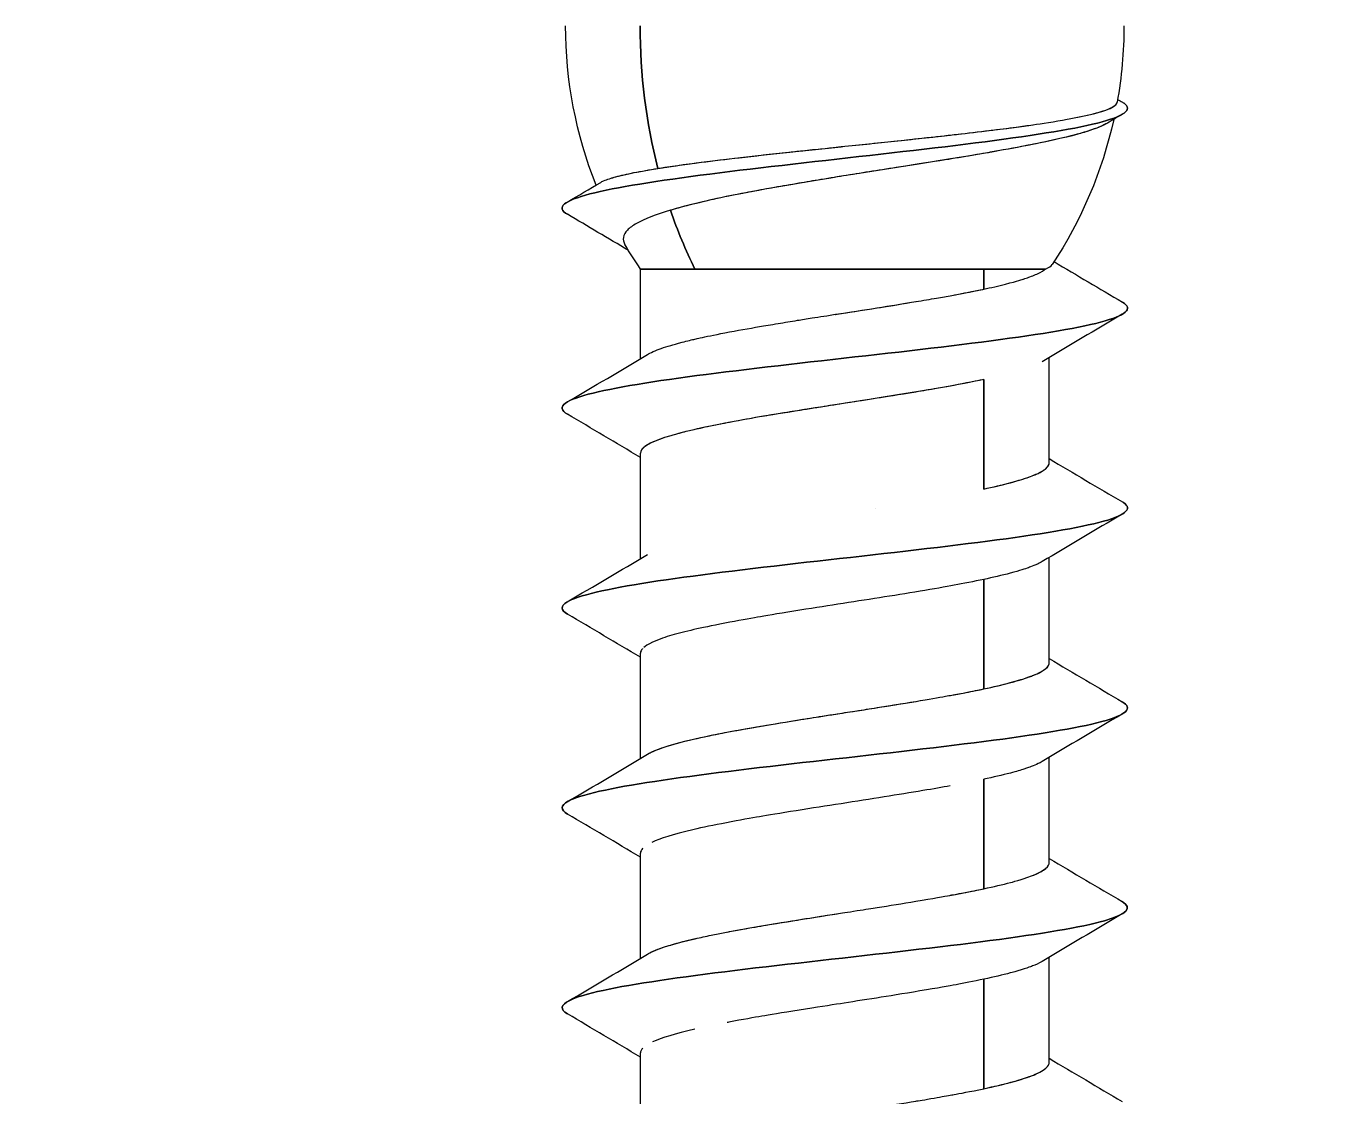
# Model space of a CAD drawing. Header units: inches. Extents: x 10 to 190, y 5 to 37.
# Drawn here: x 60.968 to 61.688, y 23.429 to 24.022 of the extents above; entities that cross this region are included whole.
import ezdxf
from ezdxf import colors
from ezdxf.entities.mleader import LeaderData, LeaderLine
from ezdxf.math import Vec2, Vec3

# ---------------------------------------------------------------- set-up
doc = ezdxf.new("R2010")
doc.units = ezdxf.units.IN
doc.header["$MEASUREMENT"] = 0
doc.styles.add('Tahoma', font='tahoma.ttf')

msp = doc.modelspace()

# ---------------------------------------------------------------- linework, layer by layer
at = {"color": 0, "linetype": 'Continuous', "lineweight": 0, "extrusion": (-1, 6.12323e-17, 0)}
for p, q in [((61.30964, 23.88742), (61.50032, 23.88742)), ((61.30964, 23.83761), (61.30964, 23.88742)), ((61.33992, 23.88742), (61.30964, 23.88742)), ((61.53459, 23.88742), (61.33992, 23.88742)), ((61.50032, 23.87624), (61.50032, 23.88742)), ((61.50032, 23.88742), (61.50032, 23.87624)), ((61.50032, 23.88742), (61.53459, 23.88742)), ((61.53663, 23.77979), (61.53663, 23.83828)), ((61.50032, 23.76524), (61.50032, 23.82606)), ((61.50032, 23.82606), (61.50032, 23.76524)), ((61.30964, 23.72661), (61.30964, 23.78509)), ((61.53663, 23.66878), (61.53663, 23.72728)), ((61.50032, 23.65424), (61.50032, 23.71506)), ((61.50032, 23.71506), (61.50032, 23.65424)), ((61.30964, 23.61562), (61.30964, 23.67409)), ((61.53663, 23.55778), (61.53663, 23.61628)), ((61.50032, 23.54325), (61.50032, 23.60406)), ((61.50032, 23.60406), (61.50032, 23.54325)), ((61.30964, 23.50462), (61.30964, 23.56309)), ((61.53663, 23.44678), (61.53663, 23.50527)), ((61.50032, 23.43225), (61.50032, 23.49306)), ((61.50032, 23.49306), (61.50032, 23.43225)), ((61.30964, 23.39362), (61.30964, 23.4521))]:
    msp.add_line(p, q, dxfattribs=at)
msp.add_circle((60.22425, 27.66838), 6.76088)
at = {"color": 0, "linetype": 'Continuous', "lineweight": 0, "extrusion": (0, 0, -1)}
for centre, start, end in [((-61.50846, 24.02242), 338.41063, 0), ((-61.33781, 24.02242), 180, 190.16471), ((-61.33781, 24.02242), 192.47295, 213.47836), ((-61.50846, 24.02242), 325.82437, 329.66757)]:
    msp.add_arc(centre, 0.24033, start, end, dxfattribs=at)
for start_param, end_param in [(-1.906306, -1.570796), (-2.167274, -2.010951)]:
    msp.add_ellipse((61.48569, 24.02242), major_axis=(0, 0.24033), ratio=0.733138, start_param=start_param, end_param=end_param, dxfattribs=at)
at = {"color": 0, "linetype": 'Continuous', "lineweight": 0}
for start_param, end_param in [(-1.570796, -1.235287), (-1.130641, -0.974319)]:
    msp.add_ellipse((61.48569, 24.02242), major_axis=(0, -0.24033), ratio=0.733138, start_param=start_param, end_param=end_param, dxfattribs=at)
for points, knots in [([(61.2691, 23.91779), (61.26583, 23.91971), (61.26526, 23.92164), (61.27193, 23.92725), (61.28678, 23.93093), (61.33192, 23.9383), (61.36209, 23.94199), (61.42648, 23.94936), (61.46054, 23.95305), (61.51978, 23.96042), (61.54481, 23.9641), (61.57644, 23.97147), (61.58295, 23.97516), (61.57853, 23.97925), (61.57796, 23.97966), (61.57727, 23.98007)], [0.9754835, 0.9754835, 0.9754835, 0.9754835, 0.97744693, 0.97744693, 0.98120578, 0.98120578, 0.98496462, 0.98496462, 0.98872347, 0.98872347, 0.99248231, 0.99248231, 0.99624116, 0.99624116, 0.99665651, 0.99665651, 0.99665651, 0.99665651]), ([(61.57727, 23.98007), (61.57796, 23.97966), (61.57853, 23.97925), (61.58295, 23.97516), (61.57644, 23.97147), (61.54481, 23.9641), (61.51978, 23.96042), (61.46054, 23.95305), (61.42648, 23.94936), (61.36209, 23.94199), (61.33192, 23.9383), (61.28678, 23.93093), (61.27193, 23.92725), (61.26526, 23.92164), (61.26583, 23.91971), (61.2691, 23.91779)], [-0.99665651, -0.99665651, -0.99665651, -0.99665651, -0.99624116, -0.99624116, -0.99248231, -0.99248231, -0.98872347, -0.98872347, -0.98496462, -0.98496462, -0.98120578, -0.98120578, -0.97744693, -0.97744693, -0.9754835, -0.9754835, -0.9754835, -0.9754835]), ([(61.31932, 23.94329), (61.31968, 23.94335), (61.32006, 23.94341), (61.32047, 23.94347), (61.32263, 23.94381), (61.32555, 23.94426), (61.32943, 23.9448), (61.33422, 23.94548), (61.33805, 23.94598), (61.34053, 23.9463), (61.34847, 23.94733), (61.35681, 23.94833), (61.36526, 23.94931), (61.37371, 23.95029), (61.38286, 23.95131), (61.39259, 23.95236), (61.39351, 23.95246), (61.39483, 23.9526), (61.39655, 23.95278), (61.39909, 23.95305), (61.4025, 23.95341), (61.40683, 23.95386), (61.41497, 23.95471), (61.41987, 23.95521), (61.42139, 23.95537), (61.43172, 23.95644), (61.44142, 23.95744), (61.45032, 23.95838), (61.45461, 23.95883), (61.46431, 23.95986), (61.47848, 23.96144), (61.48033, 23.96165), (61.48286, 23.96193), (61.48605, 23.9623), (61.49084, 23.96284), (61.4971, 23.96356), (61.50447, 23.96446), (61.5138, 23.9656), (61.5214, 23.96661), (61.52754, 23.96749), (61.53265, 23.96823), (61.53945, 23.96925), (61.54666, 23.97056), (61.5493, 23.97104), (61.55183, 23.97153), (61.5542, 23.97203), (61.55669, 23.97255), (61.55901, 23.97307), (61.56112, 23.97361), (61.56613, 23.97488), (61.56882, 23.97589), (61.57047, 23.97666), (61.57237, 23.97754), (61.5739, 23.97857), (61.57429, 23.97974), (61.57432, 23.97983), (61.57435, 23.97992), (61.57436, 23.98001)], [0, 0, 0, 0, 0.004954, 0.004954, 0.004954, 0.03125, 0.03125, 0.03125, 0.0625, 0.0625, 0.0625, 0.125, 0.125, 0.125, 0.1875, 0.1875, 0.1875, 0.2001248, 0.2001248, 0.2001248, 0.21875, 0.21875, 0.21875, 0.25, 0.25, 0.25, 0.3125, 0.3125, 0.3125, 0.375, 0.375, 0.375, 0.3999377, 0.3999377, 0.3999377, 0.4375, 0.4375, 0.4375, 0.5, 0.5, 0.5, 0.5625, 0.5625, 0.5625, 0.5929762, 0.5929762, 0.5929762, 0.625, 0.625, 0.625, 0.6875, 0.6875, 0.6875, 0.75, 0.75, 0.75, 0.7537128, 0.7537128, 0.7537128, 0.7537128]), ([(61.54666, 23.97056), (61.55198, 23.97153), (61.55691, 23.97254), (61.56124, 23.97364), (61.56669, 23.97502), (61.57021, 23.97635), (61.57219, 23.97758), (61.57339, 23.97832), (61.57408, 23.97903), (61.57431, 23.9798)], [0.5633866, 0.5633866, 0.5633866, 0.5633866, 0.625, 0.625, 0.625, 0.7023924, 0.7023924, 0.7023924, 0.7491506, 0.7491506, 0.7491506, 0.7491506]), ([(61.31932, 23.94329), (61.32605, 23.94436), (61.33409, 23.94549), (61.34342, 23.94668), (61.35009, 23.94753), (61.35744, 23.9484), (61.36452, 23.94923), (61.37303, 23.95022), (61.3821, 23.95123), (61.39207, 23.9523), (61.40203, 23.95337), (61.41178, 23.95438), (61.42117, 23.95535), (61.4319, 23.95645), (61.44301, 23.9576), (61.4526, 23.95862), (61.46218, 23.95964), (61.4729, 23.96081), (61.48508, 23.96219), (61.49848, 23.96371), (61.50923, 23.96501), (61.51831, 23.96622), (61.52156, 23.96665), (61.5246, 23.96707), (61.52768, 23.96751)], [0, 0, 0, 0, 0.072901, 0.072901, 0.072901, 0.125, 0.125, 0.125, 0.1875, 0.1875, 0.1875, 0.25, 0.25, 0.25, 0.3214286, 0.3214286, 0.3214286, 0.3928571, 0.3928571, 0.3928571, 0.471468, 0.471468, 0.471468, 0.4996302, 0.4996302, 0.4996302, 0.4996302]), ([(61.56894, 23.96844), (61.56693, 23.96725), (61.56407, 23.96601), (61.56062, 23.9648), (61.55697, 23.96353), (61.55242, 23.96219), (61.5464, 23.96072), (61.54038, 23.95925), (61.53401, 23.9579), (61.52784, 23.95667), (61.52242, 23.95559), (61.51609, 23.95439), (61.50829, 23.953), (61.50723, 23.95281), (61.50614, 23.95262), (61.50472, 23.95237), (61.49508, 23.95068), (61.48733, 23.94941), (61.48244, 23.94861), (61.48132, 23.94843), (61.48035, 23.94827), (61.47893, 23.94805), (61.47129, 23.94682), (61.4621, 23.94538), (61.45172, 23.94376), (61.44135, 23.94213), (61.43188, 23.94064), (61.42237, 23.9391), (61.41285, 23.93757), (61.40359, 23.93603), (61.39517, 23.93459), (61.38675, 23.93316), (61.37778, 23.93159), (61.36834, 23.92979), (61.35496, 23.92724), (61.34388, 23.92475), (61.33546, 23.92256), (61.33201, 23.92167), (61.32898, 23.92082), (61.32629, 23.92002)], [0.315789, 0.315789, 0.315789, 0.315789, 0.375, 0.375, 0.375, 0.4375, 0.4375, 0.4375, 0.5, 0.5, 0.5, 0.5550015, 0.5550015, 0.5550015, 0.5625, 0.5625, 0.5625, 0.6134033, 0.6134033, 0.6134033, 0.625, 0.625, 0.625, 0.6875, 0.6875, 0.6875, 0.75, 0.75, 0.75, 0.8125, 0.8125, 0.8125, 0.875, 0.875, 0.875, 0.9636086, 0.9636086, 0.9636086, 1, 1, 1, 1]), ([(61.56894, 23.96844), (61.56711, 23.96736), (61.56437, 23.96609), (61.56015, 23.96464), (61.55735, 23.96368), (61.55458, 23.96287), (61.55216, 23.96221), (61.54965, 23.96152), (61.54754, 23.961), (61.54605, 23.96063), (61.53915, 23.95896), (61.53256, 23.95761), (61.52744, 23.95659), (61.52095, 23.9553), (61.51348, 23.95391), (61.50502, 23.95242), (61.50218, 23.95193), (61.4981, 23.95121), (61.49262, 23.95029), (61.48963, 23.94979), (61.48688, 23.94934), (61.48439, 23.94893), (61.48264, 23.94864), (61.48101, 23.94838), (61.47953, 23.94814), (61.46712, 23.94614), (61.45778, 23.9447), (61.45219, 23.94383), (61.44294, 23.94238), (61.43343, 23.94089), (61.42387, 23.93935), (61.41985, 23.9387), (61.41516, 23.93794), (61.40984, 23.93706), (61.40573, 23.93638), (61.40167, 23.9357), (61.39768, 23.93502), (61.3971, 23.93492), (61.39651, 23.93482), (61.39593, 23.93472), (61.39139, 23.93395), (61.38689, 23.93317), (61.38247, 23.93239), (61.37875, 23.93173), (61.37442, 23.93094), (61.3696, 23.93003), (61.36112, 23.92842), (61.35317, 23.92678), (61.34594, 23.92512), (61.34225, 23.92427), (61.33536, 23.92267), (61.3273, 23.92032), (61.32697, 23.92022), (61.32663, 23.92012), (61.32629, 23.92002)], [0.3150203, 0.3150203, 0.3150203, 0.3150203, 0.375, 0.375, 0.375, 0.4056357, 0.4056357, 0.4056357, 0.4375, 0.4375, 0.4375, 0.5, 0.5, 0.5, 0.5625, 0.5625, 0.5625, 0.59375, 0.59375, 0.59375, 0.6120792, 0.6120792, 0.6120792, 0.625, 0.625, 0.625, 0.6875, 0.6875, 0.6875, 0.75, 0.75, 0.75, 0.78125, 0.78125, 0.78125, 0.8085147, 0.8085147, 0.8085147, 0.8125, 0.8125, 0.8125, 0.84375, 0.84375, 0.84375, 0.875, 0.875, 0.875, 0.9375, 0.9375, 0.9375, 0.9975072, 0.9975072, 0.9975072, 1, 1, 1, 1]), ([(61.2876, 23.93553), (61.28801, 23.93578), (61.28854, 23.93605), (61.28923, 23.93636), (61.29118, 23.93723), (61.29364, 23.93799), (61.29606, 23.93865), (61.29868, 23.93935), (61.30199, 23.94013), (61.30623, 23.94097), (61.31008, 23.94174), (61.31444, 23.94251), (61.31932, 23.94329)], [0.8276654, 0.8276654, 0.8276654, 0.8276654, 0.8392857, 0.8392857, 0.8392857, 0.8928571, 0.8928571, 0.8928571, 0.9464286, 0.9464286, 0.9464286, 1, 1, 1, 1]), ([(61.29325, 23.93783), (61.29339, 23.93787), (61.29353, 23.93792), (61.29368, 23.93796), (61.2991, 23.93961), (61.3067, 23.94117), (61.31468, 23.94253), (61.31622, 23.94279), (61.31777, 23.94304), (61.31932, 23.94329)], [0.8721925, 0.8721925, 0.8721925, 0.8721925, 0.875, 0.875, 0.875, 0.979864, 0.979864, 0.979864, 1, 1, 1, 1]), ([(61.32629, 23.92002), (61.31816, 23.9176), (61.31182, 23.91518), (61.30753, 23.91277), (61.30539, 23.91157), (61.30363, 23.91028), (61.30244, 23.90905), (61.30125, 23.90782), (61.3004, 23.9065), (61.30017, 23.90498), (61.29996, 23.90361), (61.3003, 23.90231), (61.30103, 23.90105)], [0, 0, 0, 0, 0.25, 0.25, 0.25, 0.375, 0.375, 0.375, 0.5, 0.5, 0.5, 0.6118816, 0.6118816, 0.6118816, 0.6118816]), ([(61.50032, 23.87624), (61.50429, 23.87708), (61.50841, 23.87801), (61.51244, 23.87904), (61.51934, 23.88079), (61.52199, 23.88173), (61.52239, 23.88186), (61.52284, 23.882), (61.52333, 23.88216), (61.52385, 23.88234), (61.52562, 23.88293), (61.52775, 23.8837), (61.52981, 23.88464), (61.53244, 23.88583), (61.53378, 23.88675), (61.53459, 23.88742)], [0, 0, 0, 0, 0.25, 0.25, 0.25, 0.5, 0.5, 0.5, 0.556537, 0.556537, 0.556537, 0.75, 0.75, 0.75, 1, 1, 1, 1]), ([(61.31349, 23.83992), (61.31423, 23.84038), (61.3153, 23.84093), (61.31672, 23.84156), (61.31942, 23.84276), (61.32274, 23.84391), (61.32646, 23.84502), (61.32783, 23.84543), (61.32986, 23.84602), (61.33277, 23.84677), (61.33581, 23.84756), (61.3383, 23.84814), (61.33991, 23.84851), (61.34071, 23.84869), (61.34167, 23.84891), (61.34282, 23.84917), (61.34592, 23.84985), (61.35036, 23.85078), (61.3566, 23.85197), (61.36345, 23.85328), (61.36999, 23.85443), (61.37576, 23.85542), (61.37868, 23.85592), (61.38212, 23.85651), (61.38611, 23.85717), (61.38966, 23.85776), (61.39324, 23.85834), (61.39684, 23.85892), (61.39925, 23.85931), (61.40198, 23.85974), (61.40502, 23.86022), (61.40906, 23.86086), (61.41366, 23.86157), (61.41882, 23.86237), (61.42851, 23.86387), (61.43595, 23.86502), (61.44108, 23.86583), (61.4456, 23.86655), (61.45296, 23.86771), (61.46258, 23.86931), (61.46667, 23.87), (61.47051, 23.87065), (61.47409, 23.87128), (61.4771, 23.8718), (61.47992, 23.8723), (61.48257, 23.87278), (61.49332, 23.87474), (61.49866, 23.87589), (61.50032, 23.87624)], [0.3560294, 0.3560294, 0.3560294, 0.3560294, 0.375, 0.375, 0.375, 0.4375, 0.4375, 0.4375, 0.46875, 0.46875, 0.46875, 0.5, 0.5, 0.5, 0.5168864, 0.5168864, 0.5168864, 0.5625, 0.5625, 0.5625, 0.625, 0.625, 0.625, 0.65625, 0.65625, 0.65625, 0.6875, 0.6875, 0.6875, 0.7143892, 0.7143892, 0.7143892, 0.75, 0.75, 0.75, 0.8125, 0.8125, 0.8125, 0.875, 0.875, 0.875, 0.9090246, 0.9090246, 0.9090246, 0.9375, 0.9375, 0.9375, 1, 1, 1, 1]), ([(61.48401, 23.87305), (61.48444, 23.87313), (61.48487, 23.87321), (61.4853, 23.87329), (61.49376, 23.87485), (61.49919, 23.876), (61.50032, 23.87624)], [0.93427687, 0.93427687, 0.93427687, 0.93427687, 0.9375, 0.9375, 0.9375, 1, 1, 1, 1]), ([(61.26911, 23.80678), (61.26559, 23.80885), (61.2652, 23.81092), (61.27329, 23.81668), (61.2889, 23.82037), (61.33518, 23.82774), (61.36575, 23.83142), (61.43042, 23.83879), (61.46436, 23.84248), (61.52289, 23.84985), (61.54734, 23.85354), (61.57755, 23.86091), (61.58324, 23.86459), (61.57811, 23.86854), (61.57771, 23.86881), (61.57726, 23.86907)], [0.93774534, 0.93774534, 0.93774534, 0.93774534, 0.93985849, 0.93985849, 0.94361733, 0.94361733, 0.94737618, 0.94737618, 0.95113502, 0.95113502, 0.95489387, 0.95489387, 0.95865271, 0.95865271, 0.9589223, 0.9589223, 0.9589223, 0.9589223]), ([(61.57726, 23.86907), (61.57771, 23.86881), (61.57811, 23.86854), (61.58324, 23.86459), (61.57755, 23.86091), (61.54734, 23.85354), (61.52289, 23.84985), (61.46436, 23.84248), (61.43042, 23.83879), (61.36575, 23.83142), (61.33518, 23.82774), (61.2889, 23.82037), (61.27329, 23.81668), (61.2652, 23.81092), (61.26559, 23.80885), (61.26911, 23.80678)], [-0.9589223, -0.9589223, -0.9589223, -0.9589223, -0.95865271, -0.95865271, -0.95489387, -0.95489387, -0.95113502, -0.95113502, -0.94737618, -0.94737618, -0.94361733, -0.94361733, -0.93985849, -0.93985849, -0.93774534, -0.93774534, -0.93774534, -0.93774534]), ([(61.41779, 23.86221), (61.41788, 23.86223), (61.41798, 23.86224), (61.41807, 23.86226), (61.43368, 23.86467), (61.44862, 23.86698), (61.46283, 23.86936)], [0.7492425, 0.7492425, 0.7492425, 0.7492425, 0.75, 0.75, 0.75, 0.8746825, 0.8746825, 0.8746825, 0.8746825]), ([(61.50032, 23.82606), (61.49866, 23.82571), (61.49331, 23.82454), (61.48257, 23.82257), (61.47992, 23.82208), (61.4771, 23.82157), (61.47409, 23.82105), (61.47052, 23.82043), (61.4667, 23.81978), (61.46262, 23.81911), (61.45295, 23.81752), (61.44557, 23.81636), (61.44104, 23.81565), (61.43591, 23.81484), (61.42851, 23.81368), (61.4189, 23.81218), (61.41385, 23.81138), (61.40922, 23.81066), (61.40502, 23.80999), (61.40207, 23.80953), (61.39933, 23.80909), (61.3968, 23.80869), (61.393, 23.80809), (61.38944, 23.80751), (61.38615, 23.80698), (61.38306, 23.80647), (61.37958, 23.80589), (61.37578, 23.80525), (61.37, 23.80426), (61.36345, 23.8031), (61.35658, 23.80177), (61.35036, 23.80057), (61.34593, 23.79962), (61.34282, 23.79894), (61.34166, 23.79868), (61.34069, 23.79846), (61.33989, 23.79828), (61.33828, 23.79791), (61.33579, 23.79734), (61.33274, 23.79656), (61.32985, 23.79582), (61.32785, 23.79525), (61.32647, 23.79484), (61.32274, 23.79374), (61.3194, 23.79258), (61.3167, 23.79136), (61.31204, 23.78926), (61.31129, 23.7881), (61.31106, 23.78788), (61.31088, 23.7877), (61.30955, 23.78676), (61.30963, 23.78509)], [0, 0, 0, 0, 0.0625, 0.0625, 0.0625, 0.0910236, 0.0910236, 0.0910236, 0.125, 0.125, 0.125, 0.1875, 0.1875, 0.1875, 0.25, 0.25, 0.25, 0.2866586, 0.2866586, 0.2866586, 0.3125, 0.3125, 0.3125, 0.34375, 0.34375, 0.34375, 0.375, 0.375, 0.375, 0.4375, 0.4375, 0.4375, 0.483038, 0.483038, 0.483038, 0.5, 0.5, 0.5, 0.53125, 0.53125, 0.53125, 0.5625, 0.5625, 0.5625, 0.625, 0.625, 0.625, 0.6875, 0.6875, 0.6875, 0.7430454, 0.7430454, 0.7430454, 0.7430454]), ([(61.50032, 23.82606), (61.49409, 23.82474), (61.48713, 23.82341), (61.48184, 23.82244), (61.47656, 23.82147), (61.46902, 23.82015), (61.45951, 23.8186), (61.4405, 23.8155), (61.42303, 23.81285), (61.40958, 23.81072), (61.40454, 23.80992), (61.39822, 23.80893), (61.38931, 23.80749), (61.3804, 23.80605), (61.37462, 23.80506), (61.37021, 23.80428), (61.36579, 23.8035), (61.36029, 23.80251), (61.3539, 23.80125), (61.3475, 23.79998), (61.34293, 23.79898), (61.33923, 23.79813), (61.3349, 23.79713), (61.33041, 23.79598), (61.32703, 23.795), (61.32364, 23.79402), (61.31984, 23.79286), (61.31596, 23.79102), (61.31209, 23.78918), (61.3112, 23.78802), (61.31099, 23.7878), (61.31079, 23.7876), (61.30963, 23.78657), (61.30964, 23.78509)], [0, 0, 0, 0, 0.0714286, 0.0714286, 0.0714286, 0.1428571, 0.1428571, 0.1428571, 0.2857143, 0.2857143, 0.2857143, 0.3392857, 0.3392857, 0.3392857, 0.3928571, 0.3928571, 0.3928571, 0.4464286, 0.4464286, 0.4464286, 0.5, 0.5, 0.5, 0.5625, 0.5625, 0.5625, 0.625, 0.625, 0.625, 0.6875, 0.6875, 0.6875, 0.7464897, 0.7464897, 0.7464897, 0.7464897]), ([(61.50032, 23.76524), (61.50532, 23.7663), (61.51048, 23.76746), (61.51608, 23.76899), (61.52168, 23.77052), (61.52495, 23.77168), (61.52712, 23.77252), (61.52929, 23.77336), (61.53177, 23.77451), (61.53331, 23.7755), (61.53485, 23.77648), (61.53612, 23.77764), (61.53651, 23.77896), (61.5366, 23.77925), (61.53663, 23.77952), (61.53663, 23.77979)], [0, 0, 0, 0, 0.0625, 0.0625, 0.0625, 0.125, 0.125, 0.125, 0.1875, 0.1875, 0.1875, 0.25, 0.25, 0.25, 0.2633452, 0.2633452, 0.2633452, 0.2633452]), ([(61.50032, 23.76524), (61.5052, 23.76627), (61.51028, 23.76743), (61.51511, 23.76873), (61.5203, 23.77012), (61.5233, 23.77113), (61.5251, 23.77177), (61.52558, 23.77194), (61.52598, 23.77209), (61.52629, 23.7722), (61.52739, 23.77261), (61.52888, 23.77319), (61.53046, 23.77394), (61.53215, 23.77474), (61.53304, 23.77532), (61.53355, 23.77566), (61.53525, 23.77679), (61.53628, 23.77795), (61.53656, 23.77913), (61.53658, 23.77923), (61.53665, 23.77945), (61.53663, 23.77979)], [0, 0, 0, 0, 0.0625, 0.0625, 0.0625, 0.1117725, 0.1117725, 0.1117725, 0.125, 0.125, 0.125, 0.15625, 0.15625, 0.15625, 0.1875, 0.1875, 0.1875, 0.25, 0.25, 0.25, 0.2670222, 0.2670222, 0.2670222, 0.2670222]), ([(61.26912, 23.69577), (61.26535, 23.69799), (61.26517, 23.70021), (61.27474, 23.70611), (61.29109, 23.7098), (61.3385, 23.71717), (61.36944, 23.72086), (61.43435, 23.72823), (61.46815, 23.73191), (61.52594, 23.73928), (61.54979, 23.74297), (61.57857, 23.75034), (61.58342, 23.75403), (61.57766, 23.75783), (61.57746, 23.75796), (61.57725, 23.75808)], [0.90000731, 0.90000731, 0.90000731, 0.90000731, 0.90227005, 0.90227005, 0.90602889, 0.90602889, 0.90978774, 0.90978774, 0.91354658, 0.91354658, 0.91730542, 0.91730542, 0.92106427, 0.92106427, 0.92118945, 0.92118945, 0.92118945, 0.92118945]), ([(61.57725, 23.75808), (61.57746, 23.75796), (61.57766, 23.75783), (61.58342, 23.75403), (61.57857, 23.75034), (61.54979, 23.74297), (61.52594, 23.73928), (61.46815, 23.73191), (61.43435, 23.72823), (61.36944, 23.72086), (61.3385, 23.71717), (61.29109, 23.7098), (61.27474, 23.70611), (61.26517, 23.70021), (61.26535, 23.69799), (61.26912, 23.69577)], [-0.92118945, -0.92118945, -0.92118945, -0.92118945, -0.92106427, -0.92106427, -0.91730542, -0.91730542, -0.91354658, -0.91354658, -0.90978774, -0.90978774, -0.90602889, -0.90602889, -0.90227005, -0.90227005, -0.90000731, -0.90000731, -0.90000731, -0.90000731]), ([(61.53268, 23.72491), (61.53216, 23.7246), (61.53143, 23.7242), (61.53043, 23.72372), (61.52887, 23.72297), (61.52739, 23.72239), (61.5263, 23.72198), (61.52598, 23.72186), (61.52559, 23.72171), (61.5251, 23.72154), (61.5233, 23.7209), (61.52029, 23.71989), (61.51505, 23.71852), (61.51024, 23.71725), (61.50519, 23.7161), (61.50032, 23.71506)], [0.8253823, 0.8253823, 0.8253823, 0.8253823, 0.84375, 0.84375, 0.84375, 0.875, 0.875, 0.875, 0.8883182, 0.8883182, 0.8883182, 0.9375, 0.9375, 0.9375, 1, 1, 1, 1]), ([(61.50032, 23.71506), (61.49488, 23.7139), (61.48888, 23.71274), (61.48391, 23.71181), (61.47893, 23.71089), (61.47236, 23.70973), (61.4649, 23.70849), (61.44997, 23.70601), (61.43499, 23.7037), (61.41931, 23.70124), (61.41148, 23.70001), (61.40407, 23.69886), (61.39481, 23.69738), (61.38555, 23.6959), (61.37868, 23.69475), (61.37457, 23.69404), (61.37046, 23.69333), (61.36384, 23.69217), (61.35649, 23.69075), (61.34914, 23.68933), (61.34374, 23.68817), (61.33933, 23.68715), (61.33492, 23.68614), (61.33041, 23.68499), (61.32709, 23.68403), (61.32377, 23.68306), (61.32007, 23.68191), (61.31644, 23.68024), (61.31369, 23.67897), (61.31228, 23.678), (61.31145, 23.67724)], [0, 0, 0, 0, 0.0625, 0.0625, 0.0625, 0.125, 0.125, 0.125, 0.25, 0.25, 0.25, 0.3125, 0.3125, 0.3125, 0.375, 0.375, 0.375, 0.4375, 0.4375, 0.4375, 0.5, 0.5, 0.5, 0.5625, 0.5625, 0.5625, 0.625, 0.625, 0.625, 0.6722977, 0.6722977, 0.6722977, 0.6722977]), ([(61.31089, 23.6767), (61.31084, 23.67666), (61.3108, 23.67661), (61.31076, 23.67657), (61.31013, 23.67587), (61.30967, 23.67495), (61.30964, 23.67409)], [0.68411623, 0.68411623, 0.68411623, 0.68411623, 0.6875, 0.6875, 0.6875, 0.73980949, 0.73980949, 0.73980949, 0.73980949]), ([(61.50032, 23.65424), (61.50564, 23.65537), (61.51082, 23.65652), (61.51692, 23.65822), (61.52302, 23.65991), (61.52596, 23.66108), (61.52651, 23.66129), (61.52706, 23.66149), (61.53028, 23.66264), (61.53293, 23.66426), (61.53557, 23.66587), (61.53631, 23.66703), (61.53656, 23.66815), (61.53661, 23.66836), (61.53663, 23.66857), (61.53663, 23.66878)], [0, 0, 0, 0, 0.0625, 0.0625, 0.0625, 0.125, 0.125, 0.125, 0.1875, 0.1875, 0.1875, 0.25, 0.25, 0.25, 0.2616815, 0.2616815, 0.2616815, 0.2616815]), ([(61.50032, 23.65424), (61.50553, 23.65534), (61.51051, 23.6565), (61.51505, 23.65771), (61.523, 23.65983), (61.52573, 23.66099), (61.52628, 23.6612), (61.52686, 23.66141), (61.53042, 23.66256), (61.53355, 23.66465), (61.53534, 23.66585), (61.53628, 23.667), (61.53655, 23.66811), (61.5366, 23.6683), (61.53664, 23.66852), (61.53663, 23.66878)], [0, 0, 0, 0, 0.0625, 0.0625, 0.0625, 0.125, 0.125, 0.125, 0.1875, 0.1875, 0.1875, 0.25, 0.25, 0.25, 0.2643068, 0.2643068, 0.2643068, 0.2643068]), ([(61.31351, 23.61793), (61.31432, 23.61842), (61.31536, 23.61896), (61.3167, 23.61956), (61.31977, 23.62092), (61.32329, 23.62208), (61.32647, 23.62302), (61.3277, 23.62339), (61.33142, 23.62455), (61.33988, 23.6265), (61.34202, 23.62699), (61.34434, 23.6275), (61.34685, 23.62803), (61.34982, 23.62866), (61.35306, 23.6293), (61.35658, 23.62998), (61.36489, 23.63156), (61.3716, 23.63271), (61.37575, 23.63342), (61.38049, 23.63423), (61.38742, 23.63539), (61.39681, 23.63691), (61.40173, 23.6377), (61.40632, 23.63843), (61.41054, 23.63909), (61.41351, 23.63955), (61.41628, 23.63998), (61.41886, 23.64038), (61.4228, 23.64099), (61.42652, 23.64157), (61.43001, 23.64211), (61.43324, 23.64261), (61.43692, 23.64318), (61.44104, 23.64383), (61.44734, 23.64482), (61.45463, 23.64598), (61.46261, 23.64731), (61.46983, 23.64852), (61.4752, 23.64946), (61.47901, 23.65015), (61.48039, 23.65039), (61.48157, 23.65061), (61.48255, 23.65079), (61.48459, 23.65116), (61.48775, 23.65173), (61.49179, 23.65252), (61.49562, 23.65326), (61.4984, 23.65384), (61.50032, 23.65424)], [0.3502982, 0.3502982, 0.3502982, 0.3502982, 0.375, 0.375, 0.375, 0.4375, 0.4375, 0.4375, 0.5, 0.5, 0.5, 0.5286297, 0.5286297, 0.5286297, 0.5625, 0.5625, 0.5625, 0.625, 0.625, 0.625, 0.6875, 0.6875, 0.6875, 0.7242223, 0.7242223, 0.7242223, 0.75, 0.75, 0.75, 0.78125, 0.78125, 0.78125, 0.8125, 0.8125, 0.8125, 0.875, 0.875, 0.875, 0.9208216, 0.9208216, 0.9208216, 0.9375, 0.9375, 0.9375, 0.96875, 0.96875, 0.96875, 1, 1, 1, 1]), ([(61.31351, 23.61793), (61.31413, 23.61829), (61.31482, 23.61867), (61.31561, 23.61905), (61.32059, 23.62146), (61.32818, 23.62377), (61.33904, 23.62631), (61.34448, 23.62757), (61.35, 23.62873), (61.35762, 23.63017), (61.36523, 23.63162), (61.3719, 23.63276), (61.37631, 23.63352), (61.38072, 23.63427), (61.38766, 23.63543), (61.39641, 23.63684), (61.40515, 23.63825), (61.41259, 23.63941), (61.42145, 23.64079), (61.43859, 23.64344), (61.45295, 23.64569), (61.46503, 23.64772)], [0.3552213, 0.3552213, 0.3552213, 0.3552213, 0.375, 0.375, 0.375, 0.5, 0.5, 0.5, 0.5625, 0.5625, 0.5625, 0.625, 0.625, 0.625, 0.6875, 0.6875, 0.6875, 0.75, 0.75, 0.75, 0.870812, 0.870812, 0.870812, 0.870812]), ([(61.48332, 23.65093), (61.48353, 23.65096), (61.48373, 23.651), (61.48393, 23.65104), (61.48885, 23.65194), (61.49486, 23.65309), (61.50032, 23.65424)], [0.93497714, 0.93497714, 0.93497714, 0.93497714, 0.9375, 0.9375, 0.9375, 1, 1, 1, 1]), ([(61.26912, 23.58477), (61.26511, 23.58713), (61.26518, 23.5895), (61.27628, 23.59555), (61.29336, 23.59923), (61.34187, 23.6066), (61.37317, 23.61029), (61.43827, 23.61766), (61.47191, 23.62135), (61.52893, 23.62872), (61.55217, 23.6324), (61.57942, 23.63976), (61.58347, 23.64342), (61.57723, 23.64709)], [0.86226949, 0.86226949, 0.86226949, 0.86226949, 0.8646816, 0.8646816, 0.86844045, 0.86844045, 0.87219929, 0.87219929, 0.87595814, 0.87595814, 0.87971698, 0.87971698, 0.88345745, 0.88345745, 0.88345745, 0.88345745]), ([(61.57723, 23.64709), (61.58347, 23.64342), (61.57942, 23.63976), (61.55217, 23.6324), (61.52893, 23.62872), (61.47191, 23.62135), (61.43827, 23.61766), (61.37317, 23.61029), (61.34187, 23.6066), (61.29336, 23.59923), (61.27628, 23.59555), (61.26518, 23.5895), (61.26511, 23.58713), (61.26912, 23.58477)], [-0.88345745, -0.88345745, -0.88345745, -0.88345745, -0.87971698, -0.87971698, -0.87595814, -0.87595814, -0.87219929, -0.87219929, -0.86844045, -0.86844045, -0.8646816, -0.8646816, -0.86226949, -0.86226949, -0.86226949, -0.86226949]), ([(61.53267, 23.61391), (61.52979, 23.61214), (61.5268, 23.61116), (61.52629, 23.61097), (61.52597, 23.61085), (61.52486, 23.61043), (61.52261, 23.6097), (61.5209, 23.60915), (61.51851, 23.60843), (61.51511, 23.60753), (61.51055, 23.60633), (61.50554, 23.60517), (61.50032, 23.60406)], [0.8182432, 0.8182432, 0.8182432, 0.8182432, 0.8749039, 0.8749039, 0.8749039, 0.910462, 0.910462, 0.910462, 0.9375, 0.9375, 0.9375, 1, 1, 1, 1]), ([(61.48166, 23.6004), (61.47747, 23.59964), (61.47214, 23.5987), (61.46655, 23.59777), (61.45271, 23.59545), (61.43785, 23.59314), (61.42105, 23.59051), (61.41266, 23.58919), (61.4052, 23.58803), (61.3962, 23.5866), (61.3872, 23.58517), (61.38031, 23.58402), (61.37585, 23.58326), (61.3714, 23.5825), (61.36473, 23.58133), (61.35741, 23.57992), (61.35008, 23.57851), (61.34453, 23.57736), (61.3388, 23.57604), (61.32758, 23.57344), (61.3205, 23.57117), (61.316, 23.56903)], [0.0745147, 0.0745147, 0.0745147, 0.0745147, 0.125, 0.125, 0.125, 0.25, 0.25, 0.25, 0.3125, 0.3125, 0.3125, 0.375, 0.375, 0.375, 0.4375, 0.4375, 0.4375, 0.5, 0.5, 0.5, 0.6225443, 0.6225443, 0.6225443, 0.6225443]), ([(61.31096, 23.56578), (61.31093, 23.56575), (61.31091, 23.56572), (61.31088, 23.56569), (61.31011, 23.56489), (61.30966, 23.56395), (61.30964, 23.56309)], [0.6856944, 0.6856944, 0.6856944, 0.6856944, 0.6875, 0.6875, 0.6875, 0.73987419, 0.73987419, 0.73987419, 0.73987419]), ([(61.50032, 23.54325), (61.50585, 23.54441), (61.51079, 23.54557), (61.51508, 23.54671), (61.51636, 23.54706), (61.51851, 23.54764), (61.52114, 23.54845), (61.52358, 23.54921), (61.52521, 23.5498), (61.52631, 23.55021), (61.52662, 23.55032), (61.52699, 23.55047), (61.52742, 23.55064), (61.52904, 23.55127), (61.53148, 23.55228), (61.53354, 23.55365), (61.53545, 23.55493), (61.53631, 23.55608), (61.53656, 23.55712), (61.5366, 23.55732), (61.53664, 23.55754), (61.53663, 23.55778)], [0, 0, 0, 0, 0.0625, 0.0625, 0.0625, 0.09375, 0.09375, 0.09375, 0.125, 0.125, 0.125, 0.1381297, 0.1381297, 0.1381297, 0.1875, 0.1875, 0.1875, 0.25, 0.25, 0.25, 0.2631778, 0.2631778, 0.2631778, 0.2631778]), ([(61.52811, 23.55091), (61.52977, 23.55157), (61.53146, 23.55236), (61.533, 23.55331), (61.53567, 23.55495), (61.53634, 23.55611), (61.53657, 23.55719), (61.53661, 23.55739), (61.53663, 23.55758), (61.53663, 23.55778)], [0.1514239, 0.1514239, 0.1514239, 0.1514239, 0.1875, 0.1875, 0.1875, 0.25, 0.25, 0.25, 0.2611777, 0.2611777, 0.2611777, 0.2611777]), ([(61.31352, 23.50694), (61.31436, 23.50744), (61.31541, 23.50799), (61.31674, 23.50858), (61.32009, 23.51006), (61.32373, 23.51121), (61.32646, 23.51202), (61.32885, 23.51273), (61.33293, 23.5139), (61.33996, 23.51551), (61.3429, 23.51619), (61.34591, 23.51684), (61.34894, 23.51747), (61.35149, 23.51799), (61.35404, 23.51849), (61.35658, 23.51898), (61.36675, 23.52092), (61.37372, 23.52207), (61.37582, 23.52243), (61.38132, 23.52337), (61.38829, 23.52453), (61.39687, 23.52591), (61.40335, 23.52696), (61.40888, 23.52783), (61.41332, 23.52852), (61.41541, 23.52885), (61.41726, 23.52914), (61.41887, 23.52939), (61.42085, 23.5297), (61.42458, 23.53027), (61.43001, 23.53111), (61.43456, 23.53182), (61.43827, 23.53239), (61.44114, 23.53285), (61.44791, 23.53391), (61.45514, 23.53506), (61.46259, 23.53631), (61.47244, 23.53795), (61.47846, 23.53904), (61.48142, 23.53958), (61.48191, 23.53967), (61.48232, 23.53974), (61.48264, 23.5398), (61.485, 23.54023), (61.48811, 23.54081), (61.49179, 23.54152), (61.4967, 23.54248), (61.4994, 23.54305), (61.50032, 23.54325)], [0.3488601, 0.3488601, 0.3488601, 0.3488601, 0.375, 0.375, 0.375, 0.4375, 0.4375, 0.4375, 0.5, 0.5, 0.5, 0.5339098, 0.5339098, 0.5339098, 0.5625, 0.5625, 0.5625, 0.625, 0.625, 0.625, 0.6875, 0.6875, 0.6875, 0.7299699, 0.7299699, 0.7299699, 0.75, 0.75, 0.75, 0.78125, 0.78125, 0.78125, 0.8125, 0.8125, 0.8125, 0.875, 0.875, 0.875, 0.9285399, 0.9285399, 0.9285399, 0.9375, 0.9375, 0.9375, 0.96875, 0.96875, 0.96875, 1, 1, 1, 1]), ([(61.48163, 23.53962), (61.48165, 23.53962), (61.48166, 23.53963), (61.48168, 23.53963), (61.48271, 23.53981), (61.48951, 23.54096), (61.50032, 23.54325)], [0.93655261, 0.93655261, 0.93655261, 0.93655261, 0.9375, 0.9375, 0.9375, 1, 1, 1, 1]), ([(61.26913, 23.47376), (61.26486, 23.47627), (61.26522, 23.47878), (61.2779, 23.48498), (61.29572, 23.48867), (61.34529, 23.49604), (61.37692, 23.49972), (61.44218, 23.50709), (61.47565, 23.51078), (61.53186, 23.51815), (61.55447, 23.52184), (61.57976, 23.52905), (61.58321, 23.53258), (61.57721, 23.5361)], [0.82453198, 0.82453198, 0.82453198, 0.82453198, 0.82709316, 0.82709316, 0.830852, 0.830852, 0.83461085, 0.83461085, 0.83836969, 0.83836969, 0.84212854, 0.84212854, 0.84572551, 0.84572551, 0.84572551, 0.84572551]), ([(61.57721, 23.5361), (61.58321, 23.53258), (61.57976, 23.52905), (61.55447, 23.52184), (61.53186, 23.51815), (61.47565, 23.51078), (61.44218, 23.50709), (61.37692, 23.49972), (61.34529, 23.49604), (61.29572, 23.48867), (61.2779, 23.48498), (61.26522, 23.47878), (61.26486, 23.47627), (61.26913, 23.47376)], [-0.84572551, -0.84572551, -0.84572551, -0.84572551, -0.84212854, -0.84212854, -0.83836969, -0.83836969, -0.83461085, -0.83461085, -0.830852, -0.830852, -0.82709316, -0.82709316, -0.82453198, -0.82453198, -0.82453198, -0.82453198]), ([(61.35795, 23.51924), (61.35836, 23.51932), (61.35877, 23.51939), (61.3592, 23.51947), (61.36752, 23.52103), (61.37434, 23.52218), (61.37794, 23.52279), (61.38153, 23.5234), (61.38847, 23.52456), (61.39746, 23.52601), (61.40621, 23.52742), (61.41347, 23.52855), (61.41957, 23.5295)], [0.5593245, 0.5593245, 0.5593245, 0.5593245, 0.5625, 0.5625, 0.5625, 0.625, 0.625, 0.625, 0.6875, 0.6875, 0.6875, 0.7482296, 0.7482296, 0.7482296, 0.7482296]), ([(61.31635, 23.5084), (61.31639, 23.50842), (61.31642, 23.50843), (61.31645, 23.50845), (61.32178, 23.51086), (61.32975, 23.51317), (61.34011, 23.51555)], [0.3741977, 0.3741977, 0.3741977, 0.3741977, 0.375, 0.375, 0.375, 0.4997189, 0.4997189, 0.4997189, 0.4997189]), ([(61.53267, 23.5029), (61.53083, 23.50179), (61.52882, 23.50096), (61.52742, 23.50041), (61.52699, 23.50024), (61.5266, 23.50009), (61.52629, 23.49997), (61.5252, 23.49957), (61.52358, 23.49899), (61.52115, 23.49825), (61.51849, 23.49743), (61.51632, 23.49686), (61.51503, 23.49652), (61.51075, 23.49539), (61.50583, 23.49423), (61.50032, 23.49306)], [0.8192371, 0.8192371, 0.8192371, 0.8192371, 0.8617392, 0.8617392, 0.8617392, 0.875, 0.875, 0.875, 0.90625, 0.90625, 0.90625, 0.9375, 0.9375, 0.9375, 1, 1, 1, 1]), ([(61.50032, 23.49306), (61.49486, 23.49189), (61.48882, 23.49073), (61.48496, 23.49), (61.48109, 23.48928), (61.47474, 23.48813), (61.46489, 23.48649), (61.45503, 23.48486), (61.4477, 23.4837), (61.4407, 23.48259), (61.43371, 23.48149), (61.42626, 23.48032), (61.42067, 23.47945), (61.41509, 23.47857), (61.40763, 23.47742), (61.39783, 23.47586), (61.38802, 23.47431), (61.3811, 23.47315), (61.37711, 23.47247), (61.37312, 23.47179), (61.36641, 23.47064), (61.35868, 23.46916), (61.35836, 23.4691), (61.35805, 23.46904), (61.35774, 23.46898)], [0, 0, 0, 0, 0.0625, 0.0625, 0.0625, 0.125, 0.125, 0.125, 0.1875, 0.1875, 0.1875, 0.25, 0.25, 0.25, 0.3125, 0.3125, 0.3125, 0.375, 0.375, 0.375, 0.4375, 0.4375, 0.4375, 0.4400632, 0.4400632, 0.4400632, 0.4400632]), ([(61.33992, 23.46529), (61.33991, 23.46529), (61.33991, 23.46529), (61.33991, 23.46529), (61.32902, 23.46281), (61.32138, 23.46051), (61.31638, 23.4582)], [0.4999693, 0.4999693, 0.4999693, 0.4999693, 0.5, 0.5, 0.5, 0.6244234, 0.6244234, 0.6244234, 0.6244234]), ([(61.31101, 23.45483), (61.31099, 23.45482), (61.31098, 23.4548), (61.31097, 23.45479), (61.31009, 23.4539), (61.30966, 23.45294), (61.30964, 23.4521)], [0.6867826, 0.6867826, 0.6867826, 0.6867826, 0.6875, 0.6875, 0.6875, 0.74015439, 0.74015439, 0.74015439, 0.74015439]), ([(61.50032, 23.43225), (61.5063, 23.43351), (61.51117, 23.43467), (61.5153, 23.43577), (61.51942, 23.43687), (61.5231, 23.43803), (61.52551, 23.43891), (61.52793, 23.43979), (61.53088, 23.44095), (61.5333, 23.4425), (61.53572, 23.44405), (61.53627, 23.4452), (61.53649, 23.44588), (61.53657, 23.44612), (61.53664, 23.44642), (61.53663, 23.44678)], [0, 0, 0, 0, 0.0625, 0.0625, 0.0625, 0.125, 0.125, 0.125, 0.1875, 0.1875, 0.1875, 0.25, 0.25, 0.25, 0.272238, 0.272238, 0.272238, 0.272238]), ([(61.50032, 23.43225), (61.50618, 23.43348), (61.51106, 23.43464), (61.5151, 23.43572), (61.51679, 23.43617), (61.51889, 23.43675), (61.52117, 23.43746), (61.5239, 23.43831), (61.52546, 23.43889), (61.52628, 23.4392), (61.52696, 23.43945), (61.52771, 23.43974), (61.52849, 23.44007), (61.53015, 23.44076), (61.53199, 23.44162), (61.53354, 23.44266)], [0, 0, 0, 0, 0.0625, 0.0625, 0.0625, 0.09375, 0.09375, 0.09375, 0.125, 0.125, 0.125, 0.1450657, 0.1450657, 0.1450657, 0.1873675, 0.1873675, 0.1873675, 0.1873675]), ([(61.31354, 23.39595), (61.31444, 23.39649), (61.3155, 23.39703), (61.3167, 23.39756), (61.3206, 23.3993), (61.32455, 23.40045), (61.32647, 23.40102), (61.32944, 23.4019), (61.33368, 23.40306), (61.3399, 23.4045), (61.34387, 23.40541), (61.34766, 23.40621), (61.35107, 23.4069), (61.35304, 23.4073), (61.35489, 23.40766), (61.35657, 23.40798), (61.35758, 23.40817), (61.36055, 23.40874), (61.36588, 23.4097), (61.36966, 23.41037), (61.37301, 23.41095), (61.37582, 23.41143), (61.38184, 23.41246), (61.38883, 23.41362), (61.3968, 23.4149), (61.40547, 23.4163), (61.41199, 23.41732), (61.41609, 23.41796), (61.41721, 23.41813), (61.41815, 23.41828), (61.41891, 23.4184), (61.42152, 23.4188), (61.42523, 23.41937), (61.43001, 23.42011), (61.43524, 23.42092), (61.43891, 23.4215), (61.44105, 23.42183), (61.4483, 23.42297), (61.45555, 23.42413), (61.46263, 23.42531), (61.46382, 23.42551), (61.46732, 23.42609), (61.47282, 23.42705), (61.47701, 23.42778), (61.48023, 23.42836), (61.4826, 23.4288), (61.48292, 23.42885), (61.48331, 23.42893), (61.48379, 23.42901), (61.48669, 23.42955), (61.49262, 23.43062), (61.50032, 23.43225)], [0.3457498, 0.3457498, 0.3457498, 0.3457498, 0.375, 0.375, 0.375, 0.4375, 0.4375, 0.4375, 0.5, 0.5, 0.5, 0.5395375, 0.5395375, 0.5395375, 0.5625, 0.5625, 0.5625, 0.59375, 0.59375, 0.59375, 0.625, 0.625, 0.625, 0.6875, 0.6875, 0.6875, 0.7366515, 0.7366515, 0.7366515, 0.75, 0.75, 0.75, 0.78125, 0.78125, 0.78125, 0.8125, 0.8125, 0.8125, 0.875, 0.875, 0.875, 0.90625, 0.90625, 0.90625, 0.9375, 0.9375, 0.9375, 0.9463177, 0.9463177, 0.9463177, 1, 1, 1, 1])]:
    msp.add_open_spline(points, degree=3, knots=knots, dxfattribs=at)
for points in [[(61.57464, 23.98161), (61.57552, 23.98109), (61.57639, 23.98058), (61.57727, 23.98007)], [(61.57718, 23.97329), (61.57443, 23.97167), (61.57169, 23.97006), (61.56894, 23.96844)], [(61.5705, 23.97668), (61.5705, 23.97668), (61.5705, 23.97668), (61.5705, 23.97668)], [(61.269, 23.92457), (61.27521, 23.92822), (61.28141, 23.93187), (61.2876, 23.93553)], [(61.30301, 23.89773), (61.29173, 23.90445), (61.28042, 23.91113), (61.2691, 23.91779)], [(61.53459, 23.88742), (61.53663, 23.88828), (61.53777, 23.88908), (61.53826, 23.88985)], [(61.53934, 23.8915), (61.55196, 23.88398), (61.5646, 23.87652), (61.57726, 23.86907)], [(61.57716, 23.86228), (61.56231, 23.85354), (61.54747, 23.84477), (61.53269, 23.83592)], [(61.26901, 23.81358), (61.28387, 23.82231), (61.2987, 23.83108), (61.31349, 23.83992)], [(61.30964, 23.78278), (61.29616, 23.79083), (61.28264, 23.79882), (61.26911, 23.80678)], [(61.53663, 23.78211), (61.55014, 23.77405), (61.56369, 23.76606), (61.57725, 23.75808)], [(61.44007, 23.75468), (61.44008, 23.75468), (61.44008, 23.75468), (61.44009, 23.75468)], [(61.57716, 23.75128), (61.5623, 23.74253), (61.54747, 23.73376), (61.53268, 23.72491)], [(61.26903, 23.70259), (61.28388, 23.71132), (61.29871, 23.72008), (61.3135, 23.72892)], [(61.30964, 23.67178), (61.29616, 23.67983), (61.28265, 23.68781), (61.26912, 23.69577)], [(61.53663, 23.67112), (61.55014, 23.66306), (61.56368, 23.65506), (61.57723, 23.64709)], [(61.44007, 23.64368), (61.44007, 23.64368), (61.44008, 23.64368), (61.44009, 23.64368)], [(61.57715, 23.64027), (61.5623, 23.63153), (61.54746, 23.62276), (61.53267, 23.61391)], [(61.26905, 23.5916), (61.2839, 23.60033), (61.29873, 23.60909), (61.31351, 23.61793)], [(61.30964, 23.56078), (61.29616, 23.56882), (61.28265, 23.57681), (61.26912, 23.58477)], [(61.53663, 23.56012), (61.55013, 23.55207), (61.56366, 23.54407), (61.57721, 23.5361)], [(61.44008, 23.53268), (61.44008, 23.53268), (61.44008, 23.53268), (61.44009, 23.53268)], [(61.57714, 23.52926), (61.56229, 23.52052), (61.54746, 23.51175), (61.53267, 23.5029)], [(61.26907, 23.48061), (61.28391, 23.48934), (61.29874, 23.4981), (61.31352, 23.50694)], [(61.40619, 23.47718), (61.40619, 23.47718), (61.40619, 23.47718), (61.40619, 23.47718)], [(61.30964, 23.44977), (61.29616, 23.45782), (61.28265, 23.4658), (61.26913, 23.47376)], [(61.53663, 23.44912), (61.55013, 23.44107), (61.56365, 23.43308), (61.57719, 23.42511)]]:
    msp.add_open_spline(points, degree=3, dxfattribs=at)

# ---------------------------------------------------------------- leaders
ml = msp.add_multileader_mtext('Standard')
ml.set_content('5/16" STAINLESS STEEL LAG BOLT OR STRUCTURAL SCREW WITH 2-1/2" MIN. EMBEDMENT AND FLAT WASHER', color=256, style='Tahoma')
ml.set_leader_properties()
ml.build(insert=Vec2(0, 0))
ml.multileader.update_dxf_attribs({"dogleg_length": 0.36, "arrow_head_size": 0.34375, "scale": 4})
ctx = ml.context
ctx.base_point, ctx.scale, ctx.char_height, ctx.arrow_head_size, ctx.landing_gap_size, ctx.plane_origin = Vec3(69.73165, 24.0131), 4, 0.34375, 0.34375, 0.495, Vec3(62.71891, 27.2986)
notes = []
notes.append((ctx, [(0, (1, 1, 0), (67.75165, 24.0131), (1, 0), 1.98, [(0, [(61.5794, 22.87559)], 0, [])])]))
ctx.mtext.insert, ctx.mtext.width, ctx.mtext.flow_direction = Vec3(70.22665, 24.18809), 7.5774585, 5
for ctx, leaders in notes:
    for number, flags, end, landing, length, lines in leaders:
        leader = LeaderData()
        leader.index, (leader.has_last_leader_line, leader.has_dogleg_vector, leader.attachment_direction) = number, flags
        leader.last_leader_point, leader.dogleg_vector, leader.dogleg_length = Vec3(end), Vec3(landing), length
        for number, points, colour, breaks in lines:
            line = LeaderLine()
            line.index, line.vertices, line.color, line.breaks = number, Vec3.list(points), colors.encode_raw_color(colour), breaks
            leader.lines.append(line)
        ctx.leaders.append(leader)

doc.saveas('drawing.dxf')
